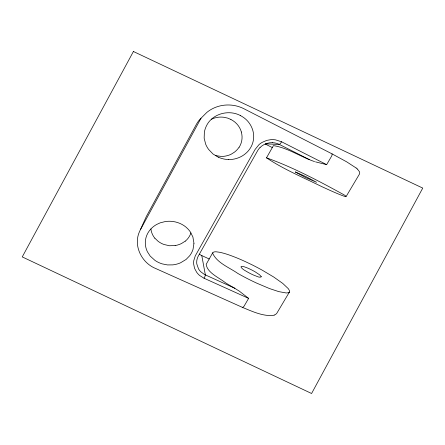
<?xml version="1.0" encoding="UTF-8"?>
<svg xmlns="http://www.w3.org/2000/svg" width="445" height="445" viewBox="0 0 445 445"><rect width="100%" height="100%" fill="white"/><g stroke="black" fill="none" stroke-linecap="round" stroke-linejoin="round"><path stroke-width="0.67" d="M289.417 292.048L289.489 290.657L288.327 288.694L282.781 283.443L273.742 277.04L262.322 270.232A244.405 225.799 4.8 0 0 251.965 264.775L245.74 261.793A189.948 175.486 4.8 0 0 237.052 257.989C231.289 255.686 225.454 253.428 219.346 252.22C217.232 252.076 214.006 250.88 212.565 253.033C216.787 262.923 229.381 267.501 237.808 273.43A239.443 221.221 4.8 0 0 256.754 283.159L269.536 288.566L278.748 291.62L286.263 292.977L288.655 292.721L289.417 292.048L277.057 312.863A5.117 4.728 4.8 0 1 275.772 314.259L275.433 314.493A6.013 5.551 4.8 0 1 274.86 314.804L274.254 315.06M266.505 157.83C293.138 167.32 318.776 180.987 343.69 194.643C346.488 196.1 347.067 197.458 343.323 195.928C335.986 193.191 328.883 189.865 321.763 186.611C303.223 177.483 283.459 169.25 266.505 157.83L273.425 145.621C287.726 147.762 301.093 157.135 314.587 161.585M140.626 229.336L201.04 118.175M274.17 315.11A9.656 8.922 4.8 0 1 271.433 315.6C261.326 315.705 251.792 311.222 242.62 307.462L155.583 268.463C141.571 262.806 132.888 245.373 139.697 231.216L146.349 216.493L196.379 124.361A28.508 26.338 4.8 0 1 200.261 118.999L206.825 112.424A32.479 30.004 4.8 0 1 243.921 108.741L332.126 153.909L331.914 155.455A8.716 8.055 4.8 0 1 331.33 156.618L326.652 164.639L281.579 141.777L281.285 142.283A15.914 14.707 4.8 0 1 280.634 143.257L279.477 144.48L265.626 143.852M212.721 252.771L206.185 264.308C207.047 272.802 219.485 277.858 225.465 282.77A173.672 160.45 4.8 0 0 233.286 287.409L239.315 291.136L248.41 298.217M281.579 141.777L275.544 139.858A20.253 18.712 4.8 0 0 270.627 139.697L266.694 140.409L262.149 142.378A21.382 19.752 4.8 0 0 259.018 144.631L255.119 149.425L195.272 255.875L193.792 260.575A19.313 17.845 4.8 0 0 193.653 264.03L194.548 268.335L196.673 272.268A19.346 17.872 4.8 0 0 199.722 275.544L204.055 278.247L204.455 277.513A17.605 16.265 4.8 0 0 204.922 276.473L205.362 274.977L201.796 255.636M346.104 196.562L359.271 174.384A3.465 3.198 4.8 0 0 359.666 173.233L359.688 172.933A3.571 3.299 4.8 0 0 359.682 172.593L359.643 172.321A3.838 3.549 4.8 0 0 359.504 171.787L357.402 169.044M260.002 147.556L259.235 148.396A16.793 15.514 4.8 0 0 257.56 150.794L198.387 255.886A15.069 13.923 4.8 0 0 196.785 263.918L198.514 268.869A15.998 14.78 4.8 0 0 200.778 271.778L204.511 274.521L234.882 288.288M185.259 241.129L181.577 243.482A21.772 20.12 4.8 0 1 175.152 245.551M211.497 119.199L214.968 117.864L218.723 117.191A21.794 20.136 4.8 0 1 223.846 117.28L227.529 118.064L230.883 119.449M175.152 245.551L169.456 245.751L163.899 244.461A21.71 20.058 4.8 0 1 157.992 241.19L154.838 238.164M326.38 164.578L315.511 161.869M215.285 155.578L221.488 156.445A21.877 20.214 4.8 0 0 226.149 155.939L228.847 155.188A19.413 17.934 4.8 0 0 231.378 154.098L234.404 152.184A22.072 20.392 4.8 0 0 239.087 147.178M204.055 278.247L248.616 298.378L244.283 305.804A7.71 7.126 4.8 0 1 243.81 306.538L242.614 307.462M209.206 258.979L201.752 255.564A13.372 12.354 4.8 0 1 199.666 254.379L199.36 254.162M218.284 157.191L212.977 153.97L208.677 149.492A26.516 24.497 4.8 0 1 205.651 144.119L204.155 138.217L204.372 132.154A26.889 24.842 4.8 0 1 206.224 126.336C211.82 113.82 228.635 109.214 240.406 115.555M265.226 144.008L272.312 147.579M309.286 159.583L279.421 144.469A15.536 14.351 4.8 0 0 272.323 142.689M332.059 153.881L346.661 161.824L356.095 167.96M356.161 168.015L357.346 168.994M228.357 159.538A24.102 22.267 4.8 0 1 218.295 157.168M228.357 159.594A25.293 23.368 4.8 0 0 252.293 128.839A26.733 24.703 4.8 0 0 248.405 121.991L248.026 121.524A24.603 22.728 4.8 0 0 240.4 115.572M260.019 147.573A16.32 15.08 4.8 0 1 272.323 142.645M190.95 232.924A20.114 18.584 4.8 0 1 185.298 241.168M154.793 238.192A20.025 18.501 4.8 0 1 150.911 228.953M230.877 119.466A21.049 19.447 4.8 0 1 241.362 132.004M241.312 132.015A21.571 19.93 4.8 0 1 239.171 147.228M193.953 243.27L193.047 249.261A24.108 22.272 4.8 0 1 189.609 255.836L186.071 259.468L180.514 262.817A25.554 23.607 4.8 0 1 172.816 264.875L167.448 264.931L162.186 263.879A25.354 23.424 4.8 0 1 155.01 260.431L150.199 256.092L147.44 251.837A23.919 22.1 4.8 0 1 145.398 244.683C144.792 239.021 146.9 233.219 150.772 229.086A24.798 22.906 4.8 0 1 156.685 224.452L160.189 222.839L165.245 221.56A25.671 23.719 4.8 0 1 173.122 221.515C178.545 222.283 183.796 224.714 187.64 228.663A25.304 23.379 4.8 0 1 190.371 232.006L192.891 236.968L193.953 243.27M261.31 276.779C259.563 278.142 256.52 275.961 254.546 275.5A61.638 56.949 4.8 0 1 246.263 271.289C240.634 268.318 237.636 263.957 247.197 267.884A41.485 38.326 4.8 0 1 249.562 268.925L250.123 269.186A63.34 58.518 4.8 0 1 255.169 271.845L259.563 274.776L261.31 276.779M295.363 171.981L305.481 177.511L316.54 182.289L306.154 176.737L295.363 171.981M133.411 51.503L22.25 256.915L311.589 393.497L422.75 188.085L133.411 51.503"/></g></svg>
